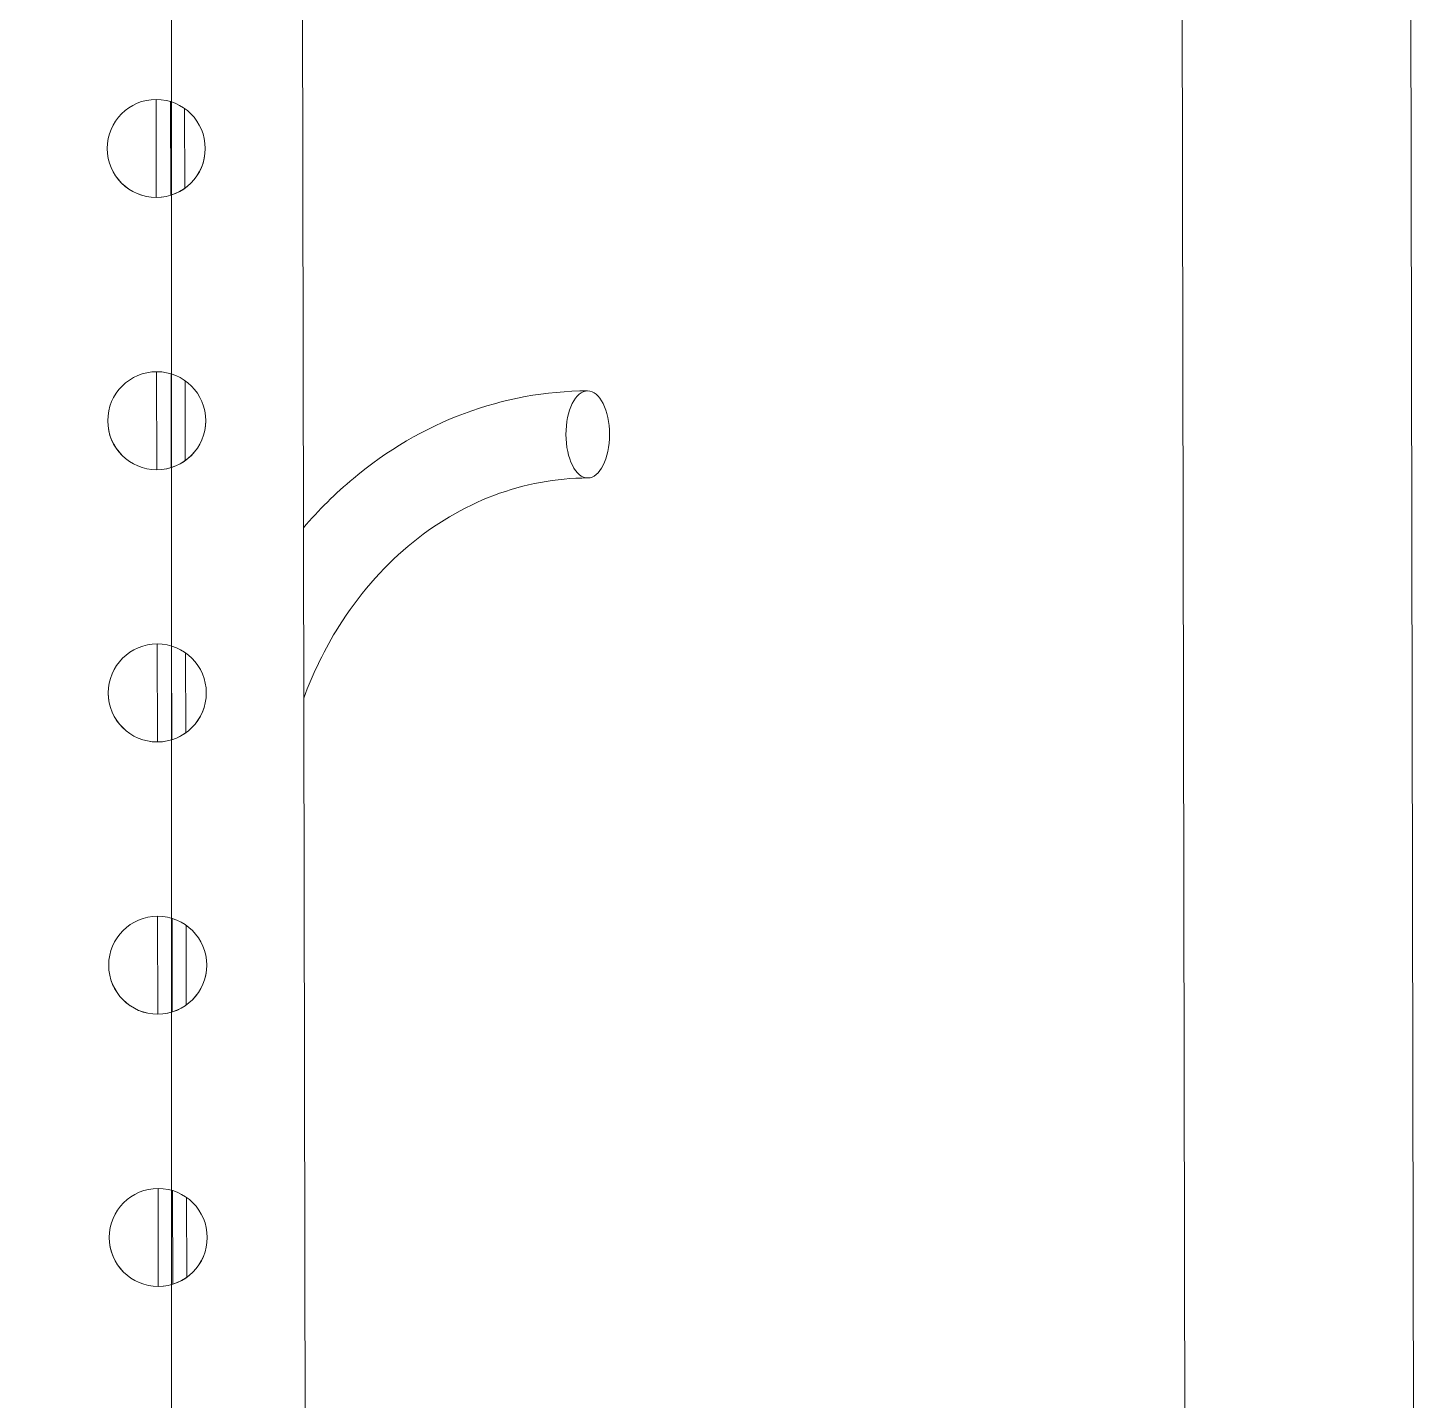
# Model space of a CAD drawing. Extents: x -3873 to 164127, y 7129 to 96529.
# Drawn here: x 85635.6 to 85890.3, y 50529.4 to 50781.5 of the extents above; entities that cross this region are included whole.
import ezdxf

# ---------------------------------------------------------------- set-up
doc = ezdxf.new("R2010")
doc.units = 0
doc.layers.get('0').update_dxf_attribs({"linetype": 'CONTINUOUS'})
doc.layers.add('LAYOUT Kromeka', color=1, linetype='CONTINUOUS', lineweight=5)

# ---------------------------------------------------------------- blocks, each defined once
blk = doc.blocks.new('drop-GS-double')
for p, q in [((506.69, 230.54), (488.69, 230.54)), ((556.69, 230.54), (538.69, 230.54)), ((606.69, 230.53), (588.69, 230.53)), ((656.69, 230.53), (638.69, 230.53)), ((706.69, 230.53), (688.69, 230.53)), ((506.29, 227.89), (489.09, 227.89)), ((556.29, 227.89), (539.09, 227.89)), ((606.29, 227.89), (589.09, 227.89)), ((656.29, 227.89), (639.09, 227.89)), ((706.29, 227.89), (689.09, 227.89)), ((505.03, 225.32), (490.35, 225.32)), ((555.03, 225.32), (540.35, 225.32)), ((605.03, 225.32), (590.35, 225.32)), ((655.03, 225.32), (640.35, 225.32)), ((705.03, 225.32), (690.35, 225.32)), ((872.69, 203.63), (459.05, 203.63)), ((394.04, 42), (872.72, 41.99)), ((399.05, 0), (872.72, -0.01))]:
    blk.add_line(p, q)
for centre in [(497.69, 230.54), (547.69, 230.54), (597.69, 230.53), (647.69, 230.53), (697.69, 230.53)]:
    blk.add_circle(centre, 9)
for centre in [(497.69, 230.54), (547.69, 230.54), (597.69, 230.53), (647.69, 230.53), (697.69, 230.53)]:
    blk.add_arc(centre, 9, 90.0014, 269.9982)
blk.add_ellipse((645.02, 151.37), major_axis=(8, 0), ratio=0.499997)
for points, knots in [([(637.02, 151.36), (637.02, 157.2), (635.95, 163.03), (631.75, 174.22), (628.61, 179.57), (620.49, 189.25), (615.5, 193.59), (605.75, 199.73), (601.32, 201.91), (596.65, 203.63)], [4.712389, 4.712389, 4.712389, 4.712389, 5.026548, 5.026548, 5.340708, 5.340708, 5.654867, 5.654867, 5.879781, 5.879781, 5.879781, 5.879781]), ([(653.02, 151.37), (653.02, 159.05), (651.62, 166.73), (646.2, 181.33), (642.16, 188.26), (634.29, 197.72), (631.25, 200.8), (627.95, 203.63)], [4.712389, 4.712389, 4.712389, 4.712389, 5.0229081, 5.0229081, 5.336183, 5.336183, 5.5032231, 5.5032231, 5.5032231, 5.5032231])]:
    blk.add_open_spline(points, degree=3, knots=knots)
blk = doc.blocks.new('g-cl-drop-gs-double')
blk.add_blockref('drop-GS-double', (2633.59, 1448.89))

msp = doc.modelspace()

# ---------------------------------------------------------------- linework, layer by layer
at = {"layer": 'LAYOUT Kromeka', "ltscale": 20}
msp.add_line((85662.06, 47010.51, -15419981.6), (85662.06, 60501.81, -15419981.6), dxfattribs=at)
at = {"layer": 'LAYOUT Kromeka', "elevation": -15419959.69}
msp.add_lwpolyline([(83727.59, 63133.87), (83721.97, 47023.65, 0.412929), (84124.92, 46618.64), (85259.11, 46618.64, 0.415704), (85662.06, 47023.65), (85662.06, 60626.61), (85662.06, 60701.85, 1), (85017.06, 60701.85), (85017.06, 60331.81), (85017.06, 56376, -1), (84371.23, 56376), (84372.61, 60367.81), (84372.59, 63130.55)], format="xyb", dxfattribs=at)

# ---------------------------------------------------------------- block references
at = {"layer": 'LAYOUT Kromeka', "rotation": 90.10840459875308}
msp.add_blockref('g-cl-drop-gs-double', (87344.96, 47431.25, -15419981.6), dxfattribs=at)

doc.saveas('drawing.dxf')
